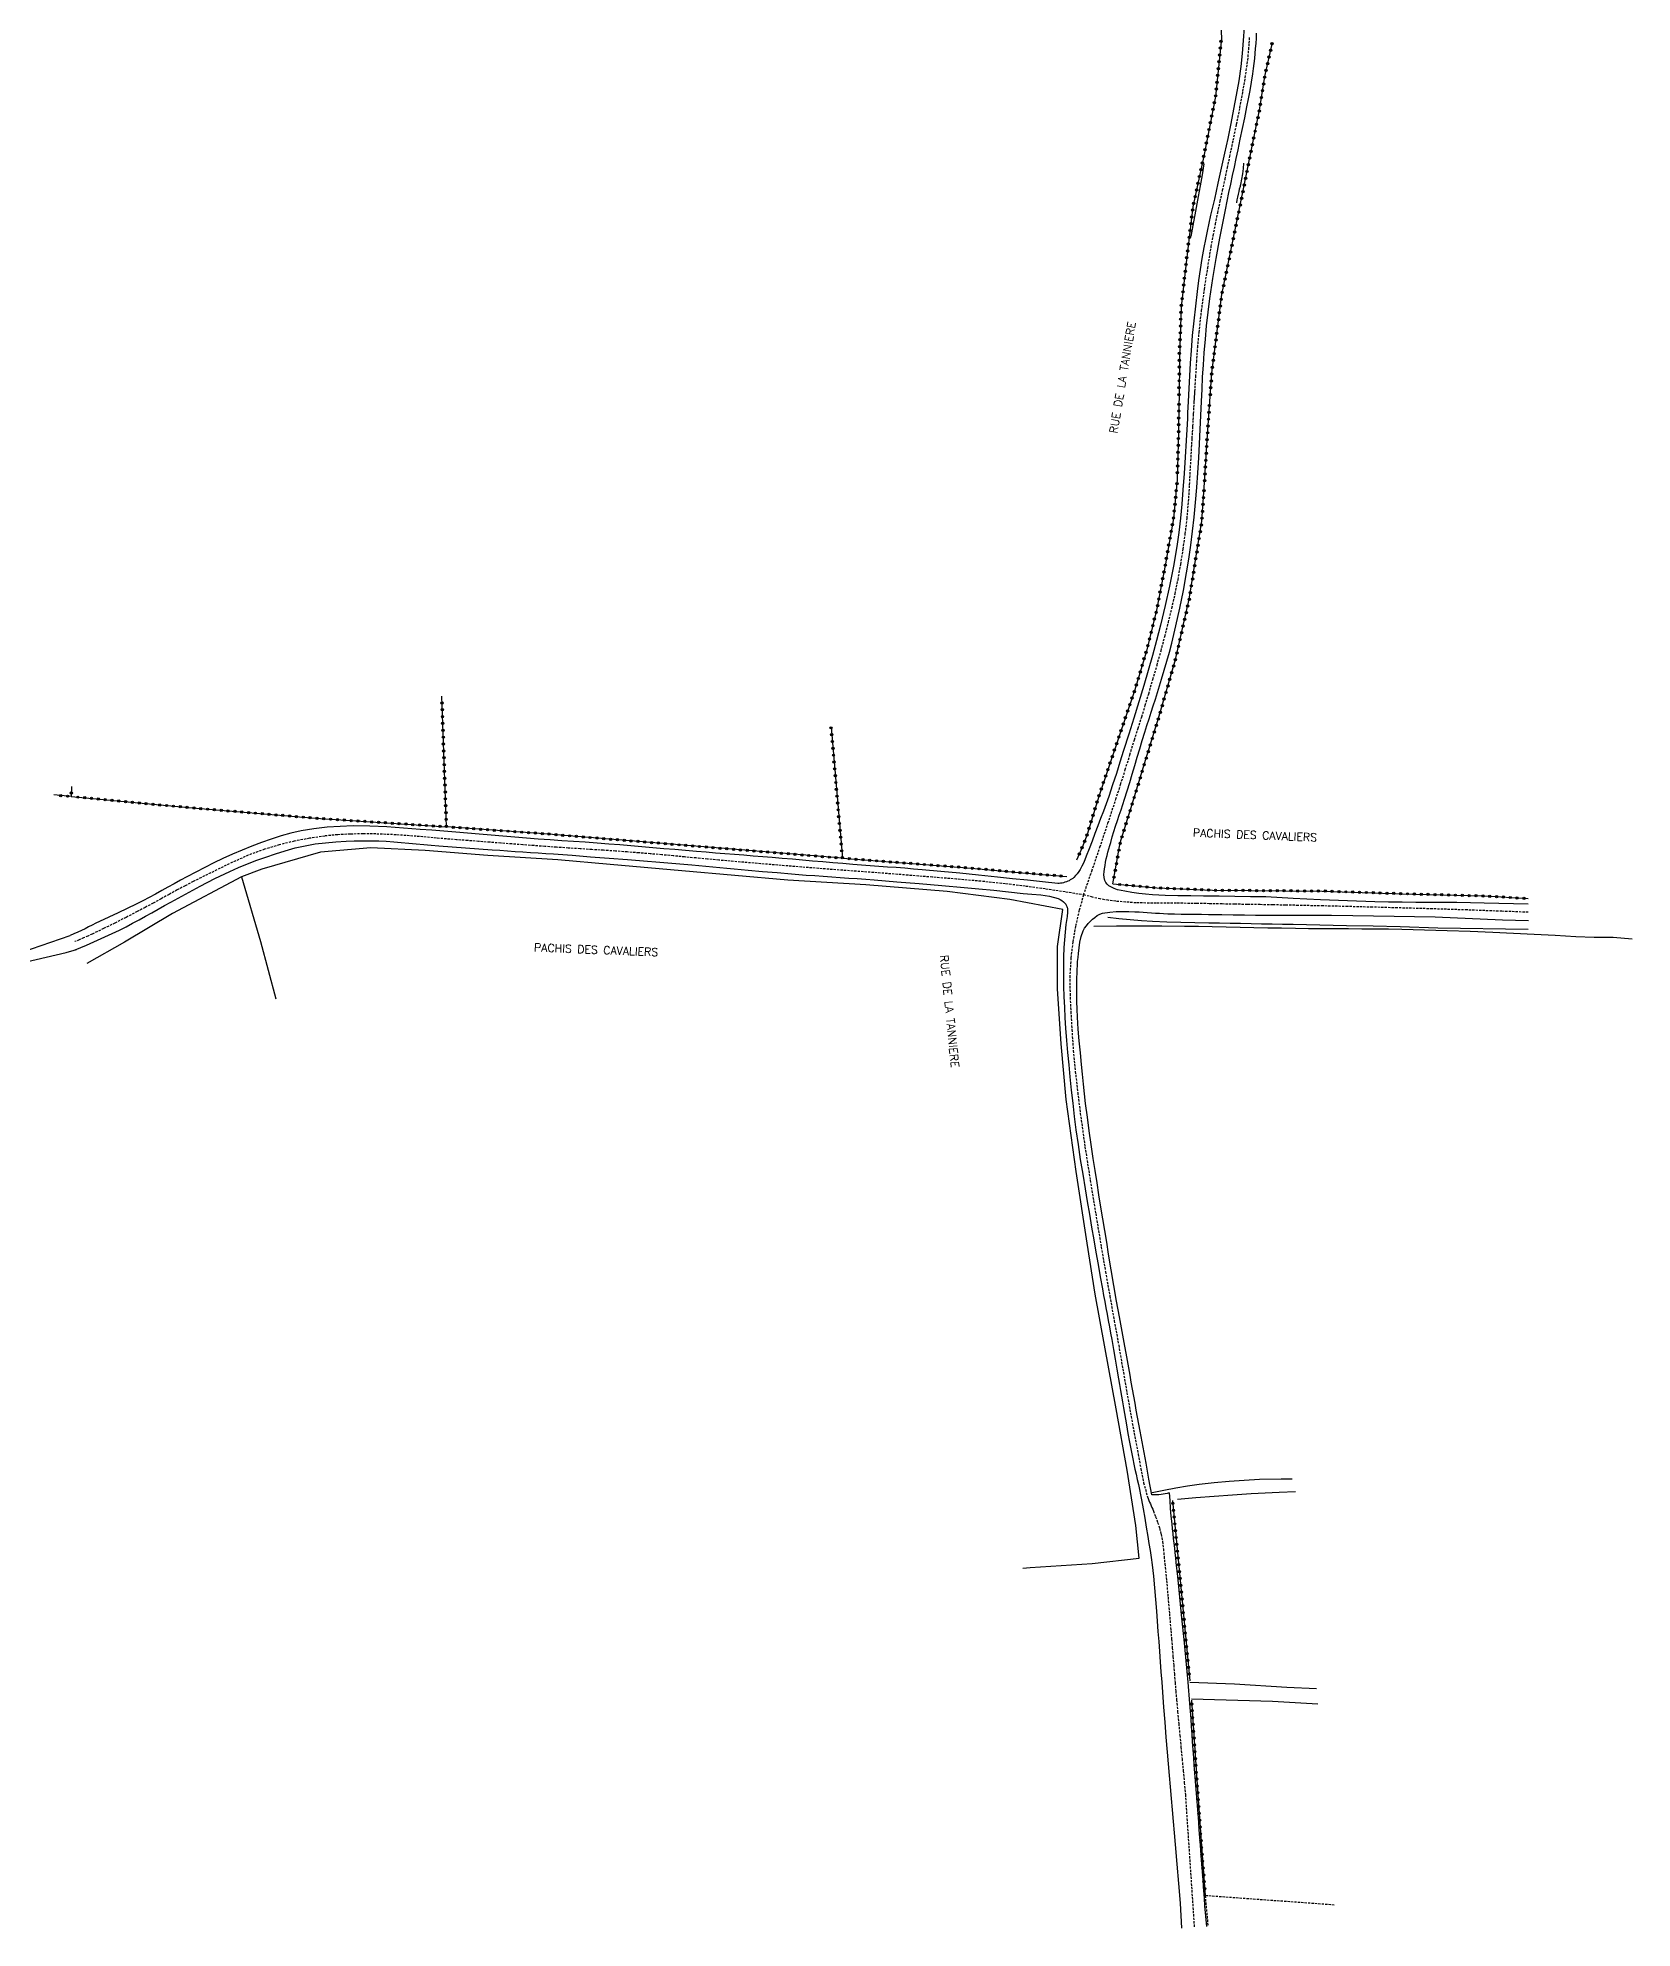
# Model space of a CAD drawing. Header units: millimetres. Extents: x 173000 to 174000, y 130000 to 131001.
# Drawn here: x 173215.3 to 173564, y 130337 to 130750.5 of the extents above; entities that cross this region are included whole.
import ezdxf

# ---------------------------------------------------------------- set-up
doc = ezdxf.new("R2010")
doc.units = ezdxf.units.MM
doc.linetypes.add('DASHED', pattern=[0.75, 0.5, -0.25])
doc.layers.get('0').update_dxf_attribs({"linetype": 'CONTINUOUS'})
for name, color, linetype in [('W0001', 6, 'DASHED'), ('W0008', 7, 'CONTINUOUS'), ('W0017', 7, 'CONTINUOUS'), ('W0071', 7, 'CONTINUOUS'), ('W0112', 1, 'DASHED'), ('W0211', 2, 'CONTINUOUS'), ('W0300', 7, 'CONTINUOUS'), ('W0322', 7, 'CONTINUOUS'), ('W0323', 7, 'CONTINUOUS'), ('W0330', 7, 'CONTINUOUS'), ('W0989', 7, 'CONTINUOUS')]:
    doc.layers.add(name, color=color, linetype=linetype)
doc.styles.get("Standard").update_dxf_attribs({"font": 'romans.shx', "width": 0.85})

# ---------------------------------------------------------------- blocks, each defined once
blk = doc.blocks.new('t323o')
at = {"color": 0, "linetype": 'Continuous'}
for radius in [0.25, 0.15]:
    blk.add_circle((0, 0), radius, dxfattribs=at)
blk = doc.blocks.new('t322o')
at = {"color": 0, "linetype": 'Continuous'}
for radius in [0.25, 0.15]:
    blk.add_circle((0, 0), radius, dxfattribs=at)

msp = doc.modelspace()

# ---------------------------------------------------------------- linework, layer by layer
at = {"layer": 'W0001'}
for points in [[(173468.23, 130671), (173468.26, 130671.54), (173468.3, 130672.08), (173468.33, 130672.62), (173468.36, 130673.16), (173468.56, 130676.39), (173468.75, 130679.63), (173468.98, 130682.86), (173469.28, 130686.08), (173469.82, 130690.79), (173470.45, 130695.49), (173471.16, 130700.17), (173471.93, 130704.85), (173472.38, 130707.32), (173472.86, 130709.79), (173473.37, 130712.26), (173473.89, 130714.72), (173474.43, 130717.17), (173474.96, 130719.63), (173475.49, 130722.09), (173476, 130724.55), (173476.74, 130728.11), (173477.49, 130731.66), (173478.21, 130735.21), (173478.86, 130738.79), (173479.25, 130741.07), (173479.61, 130743.36), (173479.93, 130745.66), (173480.15, 130747.97), (173480.25, 130749.35), (173480.33, 130750.72)], [(173444.01, 130563.06), (173445.82, 130568.27), (173447.6, 130573.5), (173449.35, 130578.74), (173451.08, 130583.98), (173452.12, 130587.22), (173453.14, 130590.47), (173454.15, 130593.72), (173455.16, 130596.97), (173455.95, 130599.49), (173456.73, 130602), (173457.51, 130604.52), (173458.26, 130607.05), (173459.18, 130610.17), (173460.08, 130613.3), (173460.95, 130616.44), (173461.79, 130619.59), (173462.57, 130622.68), (173463.33, 130625.78), (173464.04, 130628.89), (173464.68, 130632.01), (173465.27, 130635.34), (173465.8, 130638.68), (173466.26, 130642.02), (173466.65, 130645.38), (173466.98, 130649.08), (173467.21, 130652.78), (173467.4, 130656.49), (173467.61, 130660.2), (173467.69, 130661.55), (173467.77, 130662.9), (173467.85, 130664.25), (173467.92, 130665.6), (173468, 130666.95), (173468.07, 130668.3), (173468.15, 130669.65), (173468.23, 130671)], [(173444.31, 130562.99), (173439.96, 130563.7), (173435.6, 130564.35), (173431.24, 130564.94), (173426.86, 130565.48), (173421.56, 130566.03), (173416.25, 130566.5), (173410.94, 130566.93), (173405.63, 130567.35), (173403.37, 130567.54), (173401.11, 130567.71), (173398.86, 130567.88), (173396.6, 130568.04), (173394.34, 130568.21), (173392.08, 130568.37), (173389.83, 130568.54), (173387.57, 130568.72), (173382.36, 130569.13), (173377.15, 130569.55), (173371.94, 130569.99), (173366.73, 130570.43), (173364.24, 130570.65), (173361.74, 130570.88), (173359.24, 130571.12), (173356.74, 130571.35), (173354.25, 130571.59), (173351.75, 130571.82), (173349.25, 130572.03), (173346.75, 130572.24), (173344.18, 130572.44), (173341.61, 130572.62), (173339.03, 130572.8), (173336.46, 130572.96), (173333.89, 130573.13), (173331.32, 130573.3), (173328.74, 130573.47), (173326.17, 130573.65), (173323.76, 130573.83), (173321.35, 130574.01), (173318.94, 130574.19), (173316.53, 130574.37), (173314.12, 130574.56), (173311.71, 130574.74), (173309.3, 130574.93), (173306.89, 130575.11), (173302.48, 130575.47), (173298.07, 130575.87), (173293.65, 130576.2), (173289.23, 130576.37), (173286.43, 130576.4), (173283.63, 130576.35), (173280.84, 130576.21), (173278.05, 130575.93), (173274.71, 130575.43), (173271.39, 130574.8), (173268.11, 130574.01), (173264.87, 130573.04), (173261.32, 130571.72), (173257.85, 130570.18), (173254.45, 130568.53), (173251.06, 130566.86), (173249.28, 130565.97), (173247.52, 130565.06), (173245.76, 130564.12), (173244.02, 130563.17), (173242.27, 130562.21), (173240.53, 130561.26), (173238.78, 130560.32), (173237.02, 130559.39), (173234.58, 130558.14), (173232.13, 130556.89), (173229.67, 130555.67), (173227.2, 130554.49), (173226.25, 130554.05), (173225.3, 130553.63), (173224.34, 130553.22), (173223.37, 130552.82)], [(173444.01, 130563.06), (173443.04, 130559.66), (173442.26, 130556.22), (173441.65, 130552.75), (173441.24, 130549.25), (173441.02, 130545.33), (173441.05, 130541.4), (173441.22, 130537.49), (173441.45, 130533.58), (173441.77, 130528.99), (173442.21, 130524.4), (173442.73, 130519.83), (173443.3, 130515.26), (173444.32, 130507.93), (173445.46, 130500.62), (173446.66, 130493.32), (173447.88, 130486.02), (173448.8, 130480.64), (173449.76, 130475.27), (173450.72, 130469.9), (173451.69, 130464.53), (173452.59, 130459.35), (173453.49, 130454.16), (173454.4, 130448.98), (173455.37, 130443.81), (173455.95, 130440.7), (173456.51, 130437.58), (173457.15, 130434.47), (173457.98, 130431.41), (173458.12, 130431.01), (173458.27, 130430.61), (173458.44, 130430.22), (173458.62, 130429.83), (173458.8, 130429.44), (173458.97, 130429.05), (173459.14, 130428.66), (173459.3, 130428.26), (173459.76, 130427.02), (173460.21, 130425.77), (173460.63, 130424.5), (173460.96, 130423.21), (173461.27, 130421.6), (173461.47, 130419.97), (173461.62, 130418.34), (173461.79, 130416.71), (173462.15, 130413.07), (173462.48, 130409.43), (173462.79, 130405.79), (173463.1, 130402.15), (173463.26, 130400.25), (173463.42, 130398.35), (173463.57, 130396.46), (173463.72, 130394.56), (173463.87, 130392.66), (173464.03, 130390.77), (173464.18, 130388.87), (173464.35, 130386.97), (173464.58, 130384.38), (173464.82, 130381.79), (173465.06, 130379.21), (173465.31, 130376.62), (173465.56, 130374.03), (173465.8, 130371.44), (173466.04, 130368.85), (173466.27, 130366.26), (173468.22, 130337.23)], [(173541.25, 130559.24), (173535.52, 130559.47), (173527.89, 130559.75), (173520.25, 130560), (173512.61, 130560.21), (173507.2, 130560.36), (173501.79, 130560.5), (173496.37, 130560.63), (173490.96, 130560.75), (173488.18, 130560.81), (173485.4, 130560.87), (173482.62, 130560.92), (173479.84, 130560.96), (173477.06, 130561.01), (173474.28, 130561.06), (173471.5, 130561.12), (173468.72, 130561.18), (173464.31, 130561.22), (173459.9, 130561.22), (173455.48, 130561.31), (173451.08, 130561.65), (173449.37, 130561.87), (173447.67, 130562.17), (173445.98, 130562.54), (173444.31, 130562.99)]]:
    msp.add_lwpolyline(points, dxfattribs=at)
at = {"layer": 'W0008'}
for points in [[(173479.11, 130752.86), (173478.95, 130749.98), (173478.71, 130747.1), (173478.39, 130744.23), (173477.95, 130741.11), (173477.4, 130738), (173476.8, 130734.9), (173476.19, 130731.81), (173475.53, 130728.54), (173474.83, 130725.27), (173474.12, 130722.01), (173473.41, 130718.75), (173473.03, 130716.99), (173472.63, 130715.23), (173472.22, 130713.47), (173471.81, 130711.72), (173471.41, 130709.96), (173471.02, 130708.2), (173470.66, 130706.43), (173470.31, 130704.66), (173469.89, 130702.27), (173469.52, 130699.87), (173469.17, 130697.46), (173468.86, 130695.05), (173468.46, 130691.84), (173468.11, 130688.61), (173467.79, 130685.39), (173467.52, 130682.16), (173467.32, 130679.37), (173467.16, 130676.58), (173467.03, 130673.79), (173466.9, 130671)], [(173469.81, 130671), (173469.93, 130673.66), (173470.06, 130676.31), (173470.22, 130678.97), (173470.41, 130681.62), (173470.65, 130684.59), (173470.93, 130687.56), (173471.25, 130690.52), (173471.63, 130693.48), (173472.29, 130697.89), (173473.04, 130702.28), (173473.85, 130706.67), (173474.68, 130711.05), (173475.05, 130712.92), (173475.43, 130714.79), (173475.82, 130716.66), (173476.22, 130718.53), (173476.62, 130720.4), (173477.02, 130722.27), (173477.42, 130724.14), (173477.81, 130726.01), (173478.29, 130728.36), (173478.77, 130730.7), (173479.25, 130733.05), (173479.71, 130735.4), (173480.07, 130737.22), (173480.43, 130739.03), (173480.76, 130740.85), (173481.05, 130742.68), (173481.19, 130743.79), (173481.33, 130744.89), (173481.45, 130745.99), (173481.56, 130747.1), (173481.65, 130748.21), (173481.73, 130749.32), (173481.8, 130750.43), (173481.85, 130751.54)], [(173466.9, 130671), (173466.85, 130669.76), (173466.78, 130668.52), (173466.72, 130667.28), (173466.65, 130666.05), (173466.44, 130662.44), (173466.24, 130658.83), (173466.01, 130655.23), (173465.73, 130651.63), (173465.47, 130648.53), (173465.2, 130645.44), (173464.87, 130642.35), (173464.44, 130639.27), (173463.69, 130634.93), (173462.81, 130630.61), (173461.84, 130626.32), (173460.82, 130622.03), (173459.99, 130618.72), (173459.09, 130615.43), (173458.16, 130612.15), (173457.21, 130608.88), (173456.13, 130605.3), (173455.03, 130601.74), (173453.9, 130598.18), (173452.77, 130594.62), (173451.97, 130592.11), (173451.18, 130589.6), (173450.37, 130587.09), (173449.53, 130584.59), (173448.95, 130582.98), (173448.35, 130581.38), (173447.74, 130579.78), (173447.13, 130578.18), (173446.51, 130576.5), (173445.89, 130574.82), (173445.26, 130573.15), (173444.59, 130571.49), (173444.29, 130570.75), (173443.98, 130570.02), (173443.64, 130569.3), (173443.26, 130568.6), (173442.95, 130568.13), (173442.62, 130567.68), (173442.26, 130567.26), (173441.87, 130566.86), (173441.63, 130566.66), (173441.38, 130566.47), (173441.11, 130566.31), (173440.84, 130566.16), (173440.55, 130566.02), (173440.25, 130565.9), (173439.95, 130565.8), (173439.64, 130565.71), (173439.32, 130565.64), (173439, 130565.58), (173438.67, 130565.54), (173438.35, 130565.52)], [(173483.91, 130562.63), (173480.49, 130562.66), (173477.06, 130562.7), (173473.64, 130562.74), (173470.22, 130562.8), (173467.44, 130562.83), (173464.66, 130562.84), (173461.88, 130562.9), (173459.11, 130563.06), (173457.59, 130563.19), (173456.07, 130563.35), (173454.55, 130563.57), (173453.05, 130563.85), (173452.26, 130564.01), (173451.47, 130564.19), (173450.69, 130564.43), (173449.95, 130564.79), (173449.56, 130565.06), (173449.2, 130565.38), (173448.89, 130565.75), (173448.66, 130566.18), (173448.49, 130566.82), (173448.47, 130567.48), (173448.54, 130568.12), (173448.61, 130568.74), (173448.71, 130569.48), (173448.83, 130570.22), (173448.99, 130570.95), (173449.16, 130571.67), (173449.35, 130572.39), (173449.55, 130573.11), (173449.75, 130573.82), (173449.95, 130574.54), (173450.29, 130575.74), (173450.65, 130576.92), (173451.03, 130578.11), (173451.42, 130579.29), (173451.82, 130580.47), (173452.21, 130581.64), (173452.6, 130582.82), (173452.98, 130584.01), (173453.54, 130585.83), (173454.1, 130587.66), (173454.65, 130589.49), (173455.2, 130591.32), (173455.75, 130593.15), (173456.3, 130594.98), (173456.86, 130596.81), (173457.42, 130598.64), (173457.87, 130600.09), (173458.33, 130601.54), (173458.79, 130602.99), (173459.25, 130604.44), (173459.71, 130605.88), (173460.17, 130607.33), (173460.62, 130608.79), (173461.06, 130610.24), (173461.64, 130612.2), (173462.22, 130614.16), (173462.78, 130616.13), (173463.29, 130618.11), (173464.2, 130621.93), (173465.06, 130625.76), (173465.84, 130629.61), (173466.55, 130633.47), (173467.05, 130636.5), (173467.48, 130639.54), (173467.86, 130642.59), (173468.2, 130645.64), (173468.51, 130648.88), (173468.77, 130652.14), (173469, 130655.39), (173469.21, 130658.65), (173469.39, 130661.73), (173469.54, 130664.82), (173469.68, 130667.91), (173469.81, 130671)], [(173438.35, 130565.52), (173435.05, 130565.89), (173431.76, 130566.24), (173428.47, 130566.59), (173425.17, 130566.93), (173421.06, 130567.35), (173416.94, 130567.77), (173412.82, 130568.17), (173408.71, 130568.55), (173406.82, 130568.71), (173404.93, 130568.87), (173403.04, 130569.01), (173401.14, 130569.15), (173399.25, 130569.29), (173397.36, 130569.43), (173395.47, 130569.58), (173393.58, 130569.73), (173391.37, 130569.91), (173389.16, 130570.09), (173386.95, 130570.28), (173384.74, 130570.46), (173382.53, 130570.65), (173380.32, 130570.84), (173378.11, 130571.02), (173375.89, 130571.21), (173373.83, 130571.38), (173371.77, 130571.54), (173369.7, 130571.71), (173367.64, 130571.88), (173365.57, 130572.04), (173363.51, 130572.21), (173361.45, 130572.38), (173359.38, 130572.55), (173356.98, 130572.75), (173354.58, 130572.95), (173352.18, 130573.16), (173349.78, 130573.37), (173347.38, 130573.57), (173344.98, 130573.78), (173342.57, 130573.97), (173340.17, 130574.17), (173337.6, 130574.36), (173335.03, 130574.55), (173332.46, 130574.73), (173329.9, 130574.91), (173327.33, 130575.08), (173324.76, 130575.26), (173322.19, 130575.45), (173319.62, 130575.65), (173317.03, 130575.86), (173314.44, 130576.08), (173311.85, 130576.31), (173309.26, 130576.54), (173306.68, 130576.77), (173304.09, 130576.99), (173301.5, 130577.2), (173298.9, 130577.38), (173295.26, 130577.65), (173291.6, 130577.92), (173287.94, 130578.11), (173284.27, 130578.14), (173281.41, 130578.03), (173278.54, 130577.84), (173275.69, 130577.52), (173272.86, 130577.06), (173270.66, 130576.56), (173268.5, 130575.94), (173266.36, 130575.23), (173264.24, 130574.5), (173262.09, 130573.7), (173259.97, 130572.84), (173257.87, 130571.94), (173255.78, 130571), (173253.79, 130570.04), (173251.82, 130569.04), (173249.87, 130568.01), (173247.91, 130566.98), (173246.52, 130566.24), (173245.14, 130565.5), (173243.76, 130564.74), (173242.38, 130563.99), (173241, 130563.24), (173239.62, 130562.49), (173238.23, 130561.76), (173236.83, 130561.04), (173234.83, 130560.06), (173232.83, 130559.11), (173230.81, 130558.17), (173228.8, 130557.23), (173227.99, 130556.85), (173227.2, 130556.45), (173226.41, 130556.05), (173225.61, 130555.64), (173224.82, 130555.25), (173224.01, 130554.86), (173223.2, 130554.5), (173222.38, 130554.16)], [(173223.49, 130551.06), (173225.94, 130552.06), (173228.37, 130553.11), (173230.78, 130554.21), (173233.16, 130555.35), (173234.59, 130556.08), (173236.01, 130556.83), (173237.42, 130557.59), (173238.82, 130558.37), (173240.21, 130559.16), (173241.61, 130559.95), (173243.01, 130560.72), (173244.41, 130561.48), (173247.6, 130563.21), (173250.78, 130564.94), (173254, 130566.63), (173257.26, 130568.2), (173259.21, 130569.06), (173261.18, 130569.86), (173263.17, 130570.62), (173265.18, 130571.32), (173267.29, 130572.04), (173269.42, 130572.71), (173271.57, 130573.32), (173273.75, 130573.81), (173275.97, 130574.19), (173278.21, 130574.46), (173280.45, 130574.65), (173282.7, 130574.8), (173284.48, 130574.88), (173286.27, 130574.91), (173288.05, 130574.9), (173289.84, 130574.85), (173291.48, 130574.77), (173293.13, 130574.67), (173294.77, 130574.54), (173296.41, 130574.4), (173298.05, 130574.25), (173299.69, 130574.1), (173301.33, 130573.95), (173302.97, 130573.81), (173305.9, 130573.59), (173308.83, 130573.36), (173311.76, 130573.14), (173314.69, 130572.92), (173316.36, 130572.8), (173318.03, 130572.69), (173319.71, 130572.57), (173321.38, 130572.46), (173323.06, 130572.35), (173324.73, 130572.24), (173326.4, 130572.12), (173328.08, 130572.01), (173332.13, 130571.71), (173336.18, 130571.41), (173340.23, 130571.1), (173344.28, 130570.78), (173347.79, 130570.5), (173351.31, 130570.21), (173354.82, 130569.91), (173358.33, 130569.61), (173359.87, 130569.47), (173361.4, 130569.33), (173362.94, 130569.19), (173364.48, 130569.05), (173366.02, 130568.9), (173367.56, 130568.76), (173369.09, 130568.62), (173370.63, 130568.48), (173373.81, 130568.2), (173376.99, 130567.93), (173380.16, 130567.66), (173383.34, 130567.4), (173385.2, 130567.26), (173387.06, 130567.12), (173388.92, 130566.99), (173390.79, 130566.86), (173392.65, 130566.73), (173394.51, 130566.6), (173396.37, 130566.46), (173398.23, 130566.32), (173403.15, 130565.93), (173408.06, 130565.52), (173412.98, 130565.09), (173417.89, 130564.65), (173421.12, 130564.36), (173424.35, 130564.07), (173427.58, 130563.75), (173430.81, 130563.39), (173432.7, 130563.21), (173434.64, 130563.07), (173436.57, 130562.8), (173438.44, 130562.26), (173438.86, 130562.07), (173439.25, 130561.83), (173439.62, 130561.55), (173439.94, 130561.22), (173440.11, 130561.01), (173440.24, 130560.77), (173440.35, 130560.52), (173440.44, 130560.26), (173440.47, 130560.12), (173440.49, 130559.98), (173440.5, 130559.84), (173440.51, 130559.7), (173440.51, 130559.34), (173440.49, 130558.99), (173440.45, 130558.64), (173440.39, 130558.29)], [(173458.97, 130431.79), (173458.31, 130435.27), (173457.67, 130438.75), (173457.02, 130442.23), (173456.38, 130445.72), (173456.1, 130447.25), (173455.83, 130448.78), (173455.55, 130450.31), (173455.28, 130451.84), (173455, 130453.38), (173454.73, 130454.91), (173454.45, 130456.44), (173454.18, 130457.98), (173453.89, 130459.58), (173453.59, 130461.18), (173453.3, 130462.77), (173453.01, 130464.37), (173452.71, 130465.97), (173452.42, 130467.57), (173452.14, 130469.17), (173451.85, 130470.78), (173451.25, 130474.2), (173450.66, 130477.63), (173450.08, 130481.06), (173449.5, 130484.49), (173449.07, 130487.06), (173448.65, 130489.62), (173448.23, 130492.19), (173447.81, 130494.76), (173447.38, 130497.42), (173446.96, 130500.09), (173446.55, 130502.75), (173446.14, 130505.42), (173445.7, 130508.42), (173445.26, 130511.41), (173444.84, 130514.42), (173444.45, 130517.42), (173444.2, 130519.55), (173443.98, 130521.68), (173443.77, 130523.81), (173443.56, 130525.95), (173443.31, 130528.53), (173443.06, 130531.12), (173442.84, 130533.71), (173442.67, 130536.3), (173442.59, 130538.03), (173442.54, 130539.76), (173442.52, 130541.48), (173442.53, 130543.21), (173442.54, 130544.09), (173442.56, 130544.96), (173442.58, 130545.84), (173442.62, 130546.71), (173442.66, 130547.59), (173442.72, 130548.46), (173442.8, 130549.34), (173442.9, 130550.21), (173443.06, 130551.46), (173443.23, 130552.71), (173443.5, 130553.96), (173443.94, 130555.16), (173444.24, 130555.75), (173444.62, 130556.28), (173445.04, 130556.78), (173445.49, 130557.25), (173445.96, 130557.71), (173446.47, 130558.14), (173447.01, 130558.52), (173447.6, 130558.83), (173448.12, 130559.02), (173448.67, 130559.14), (173449.22, 130559.21), (173449.76, 130559.27), (173451.13, 130559.38), (173452.51, 130559.4), (173453.89, 130559.38), (173455.26, 130559.35), (173456.15, 130559.32), (173457.05, 130559.27), (173457.95, 130559.21), (173458.84, 130559.15), (173459.73, 130559.08), (173460.63, 130559.02), (173461.52, 130558.96), (173462.42, 130558.92), (173463.9, 130558.88), (173465.39, 130558.84), (173466.87, 130558.82), (173468.35, 130558.81), (173469.83, 130558.8), (173471.32, 130558.79), (173472.8, 130558.78), (173474.28, 130558.76), (173476.74, 130558.72), (173479.19, 130558.68), (173481.64, 130558.64), (173484.1, 130558.59)], [(173541.24, 130561), (173531.6, 130561.23), (173531.6, 130561.23), (173528.62, 130561.3), (173525.63, 130561.35), (173522.65, 130561.38), (173519.66, 130561.39), (173516.68, 130561.41), (173513.69, 130561.44), (173510.71, 130561.49), (173507.72, 130561.56), (173501.77, 130561.76), (173495.81, 130562), (173489.86, 130562.29), (173483.91, 130562.63)], [(173440.39, 130558.29), (173440.16, 130556.6), (173439.97, 130554.91), (173439.82, 130553.22), (173439.71, 130551.52), (173439.62, 130549.42), (173439.59, 130547.31), (173439.6, 130545.2), (173439.64, 130543.09), (173439.7, 130540.78), (173439.81, 130538.47), (173439.93, 130536.17), (173440.08, 130533.86), (173440.28, 130531.21), (173440.51, 130528.56), (173440.76, 130525.91), (173441.02, 130523.27), (173441.32, 130520.37), (173441.63, 130517.46), (173441.97, 130514.56), (173442.34, 130511.67), (173442.8, 130508.43), (173443.3, 130505.2), (173443.83, 130501.97), (173444.36, 130498.75), (173444.82, 130495.96), (173445.28, 130493.18), (173445.76, 130490.4), (173446.24, 130487.62), (173446.71, 130484.92), (173447.18, 130482.22), (173447.66, 130479.53), (173448.14, 130476.84), (173448.39, 130475.45), (173448.64, 130474.07), (173448.9, 130472.69), (173449.15, 130471.3), (173449.41, 130469.92), (173449.66, 130468.54), (173449.91, 130467.16), (173450.16, 130465.77), (173450.54, 130463.63), (173450.92, 130461.48), (173451.29, 130459.33), (173451.66, 130457.18), (173451.88, 130455.92), (173452.09, 130454.66), (173452.3, 130453.4), (173452.51, 130452.14), (173452.72, 130450.88), (173452.94, 130449.62), (173453.15, 130448.36), (173453.38, 130447.1), (173453.72, 130445.24), (173454.06, 130443.37), (173454.42, 130441.51), (173454.79, 130439.66), (173455.02, 130438.54), (173455.26, 130437.42), (173455.51, 130436.3), (173455.76, 130435.18), (173456.01, 130434.07), (173456.26, 130432.95), (173456.49, 130431.83), (173456.71, 130430.71), (173457.08, 130428.72), (173457.41, 130426.72), (173457.73, 130424.72), (173458.05, 130422.72), (173458.31, 130421.17), (173458.56, 130419.63), (173458.8, 130418.08), (173459.01, 130416.52), (173459.29, 130413.99), (173459.52, 130411.45), (173459.73, 130408.91), (173459.93, 130406.37), (173460.11, 130404.16), (173460.28, 130401.94), (173460.45, 130399.73), (173460.61, 130397.51), (173460.77, 130395.29), (173460.94, 130393.08), (173461.1, 130390.86), (173461.27, 130388.64), (173461.52, 130385.35), (173461.78, 130382.06), (173462.03, 130378.78), (173462.3, 130375.49), (173462.51, 130372.97), (173462.73, 130370.45), (173462.95, 130367.93), (173463.17, 130365.41), (173463.4, 130362.89), (173463.62, 130360.38), (173463.84, 130357.86), (173464.06, 130355.34), (173464.43, 130351.06), (173464.8, 130346.79), (173465.17, 130342.51), (173465.46, 130337.02), (173465.46, 130337.02)], [(173484.1, 130558.59), (173488.81, 130558.61), (173493.52, 130558.61), (173498.23, 130558.59), (173502.94, 130558.55), (173507.43, 130558.5), (173511.92, 130558.43), (173516.42, 130558.34), (173520.91, 130558.22), (173525.83, 130558.04), (173530.75, 130557.81), (173535.67, 130557.56), (173541.3, 130557.48), (173541.3, 130557.48)], [(173462.75, 130432.23), (173462.31, 130432.13), (173461.87, 130432.04), (173461.43, 130431.97), (173460.99, 130431.9), (173460.48, 130431.85), (173459.98, 130431.81), (173459.47, 130431.79), (173458.97, 130431.79)], [(173470.97, 130337.41), (173470.54, 130341.94), (173470.54, 130341.94), (173470.54, 130341.94), (173470.43, 130343.59), (173470.31, 130345.24), (173470.07, 130348.56), (173469.83, 130351.89), (173469.58, 130355.21), (173469.32, 130358.53), (173469.19, 130360.3), (173469.05, 130362.07), (173468.91, 130363.84), (173468.77, 130365.61), (173468.63, 130367.38), (173468.49, 130369.15), (173468.35, 130370.92), (173468.22, 130372.69), (173468.1, 130374.38), (173467.98, 130376.06), (173467.87, 130377.75), (173467.76, 130379.44), (173467.65, 130381.12), (173467.54, 130382.81), (173467.41, 130384.49), (173467.28, 130386.18), (173466.88, 130390.85), (173466.45, 130395.53), (173466, 130400.2), (173465.54, 130404.87), (173465.24, 130407.9), (173464.93, 130410.93), (173464.62, 130413.96), (173464.3, 130416.99), (173464.18, 130418.05), (173464.06, 130419.11), (173463.94, 130420.17), (173463.82, 130421.23), (173463.7, 130422.29), (173463.58, 130423.35), (173463.47, 130424.41), (173463.36, 130425.47), (173463.2, 130427.16), (173463.05, 130428.85), (173462.92, 130430.54), (173462.8, 130432.23)]]:
    msp.add_lwpolyline(points, dxfattribs=at)
at = {"layer": 'W0017'}
for points in [[(173494.96, 130389.36), (173488.44, 130389.67), (173477.05, 130390.37), (173467.26, 130390.77)], [(173467.59, 130387.17), (173485.31, 130386.71), (173495.23, 130386.11)]]:
    msp.add_lwpolyline(points, dxfattribs=at)
at = {"layer": 'W0071'}
for points in [[(173211.77, 130550.49), (173222.38, 130554.16)], [(173212.76, 130548.4), (173217.12, 130549.4), (173221.47, 130550.47)], [(173221.47, 130550.47), (173223.77, 130551.13)]]:
    msp.add_lwpolyline(points, dxfattribs=at)
at = {"layer": 'W0112'}
msp.add_lwpolyline([(173498.84, 130342.08), (173470.6, 130344.13), (173471.22, 130337.43)], dxfattribs=at)
at = {"layer": 'W0211'}
msp.add_lwpolyline([(173449.31, 130558.2), (173451.76, 130557.92), (173454.21, 130557.68), (173456.66, 130557.47), (173459.12, 130557.31), (173462.2, 130557.16), (173465.28, 130557.08), (173468.36, 130557.02), (173471.44, 130556.96), (173473.74, 130556.91), (173476.04, 130556.87), (173478.34, 130556.83), (173480.64, 130556.79), (173482.94, 130556.75), (173485.24, 130556.72), (173487.54, 130556.68), (173489.84, 130556.63), (173495.69, 130556.51), (173501.54, 130556.39), (173507.38, 130556.26), (173513.23, 130556.1), (173521.51, 130555.84), (173521.51, 130555.84), (173541.25, 130555.57), (173541.25, 130555.57)], dxfattribs=at)
at = {"layer": 'W0300'}
for points in [[(173467.52, 130707.09), (173467.83, 130708.67), (173468.13, 130710.25), (173468.42, 130711.83), (173468.71, 130713.42), (173469.15, 130715.79), (173469.58, 130718.18), (173470, 130720.56), (173470.42, 130722.94)], [(173477.54, 130714.47), (173477.64, 130715.09), (173477.75, 130715.71), (173477.87, 130716.32), (173478.01, 130716.94), (173478.05, 130717.13), (173478.1, 130717.31), (173478.15, 130717.5), (173478.21, 130717.69), (173478.26, 130717.87), (173478.31, 130718.06), (173478.36, 130718.25), (173478.4, 130718.43), (173478.63, 130719.59), (173478.82, 130720.76), (173478.98, 130721.93), (173479.1, 130723.1)], [(173490.34, 130432.49), (173486.82, 130432.34), (173480.64, 130432.02), (173476.62, 130431.77), (173472.59, 130431.48), (173468.57, 130431.14), (173464.56, 130430.76)]]:
    msp.add_lwpolyline(points, dxfattribs=at)
at = {"layer": 'W0322'}
for points in [[(173438.44, 130898.36), (173441.47, 130886.57), (173445.3, 130870.92), (173448.78, 130856.62), (173452.79, 130843.49), (173456.6, 130830.41), (173460.26, 130818.97), (173462.66, 130811.45), (173463.69, 130802.98), (173467.8, 130787.52), (173471.18, 130775.05), (173472.94, 130766.64), (173473.91, 130756.52), (173474.17, 130750.41), (173472.9, 130737.73), (173470.38, 130725), (173467.94, 130713.56), (173466.44, 130701.28), (173465.38, 130691.65), (173464.96, 130680.84), (173464.89, 130671.33), (173464.88, 130671)], [(173471.61, 130671), (173472.05, 130677.27), (173474.24, 130694.37), (173476.75, 130706.4), (173479.85, 130721.78), (173482.48, 130734.72), (173483.65, 130742.1), (173485.3, 130749.52)], [(173464.88, 130671), (173464.79, 130664.4), (173464.51, 130653.88)], [(173470.38, 130652.14), (173471.09, 130663.58), (173471.61, 130671)]]:
    msp.add_lwpolyline(points, dxfattribs=at)
at = {"layer": 'W0323'}
for points in [[(173464.51, 130653.86), (173463.67, 130645.38), (173461.93, 130635.49), (173460, 130625.32), (173457.77, 130616.39), (173455.16, 130607.7), (173451.57, 130597.11), (173447.32, 130584.57), (173444.83, 130576.28), (173443.68, 130573.39), (173442.46, 130570.64)], [(173450.42, 130565.45), (173452.04, 130574.42), (173454.62, 130582.86), (173457.65, 130592.77), (173460.42, 130601.69), (173464.11, 130614.54), (173467.14, 130627.74), (173469.89, 130644.81), (173470.38, 130652.14)], [(173222.55, 130584.57), (173248.24, 130582.15), (173276, 130579.83), (173304.66, 130577.95), (173303.64, 130606.5)], [(173388.79, 130599.74), (173391.26, 130571.07), (173359.22, 130573.7), (173326.06, 130576.42), (173304.66, 130577.95)], [(173222.69, 130586.79), (173222.55, 130584.57), (173218.81, 130584.91)], [(173391.26, 130571.07), (173406.43, 130569.91), (173419.46, 130568.9), (173430.64, 130567.89), (173440.32, 130567.07)], [(173450.42, 130565.45), (173460.03, 130564.59), (173472.24, 130564.08), (173496.19, 130563.89), (173515.96, 130563.24), (173531.7, 130562.82), (173541.24, 130562.25), (173541.24, 130562.25)], [(173463.48, 130430.57), (173467.22, 130391.12)], [(173467.59, 130386.87), (173468.9, 130367.26), (173469.86, 130354), (173470.58, 130344.2)]]:
    msp.add_lwpolyline(points, dxfattribs=at)
at = {"layer": 'W0330'}
for points in [[(173439.5, 130559.86), (173427.92, 130562.05), (173414.15, 130563.81), (173396.38, 130565.26), (173379.35, 130566.3), (173356.12, 130568.32), (173340.45, 130569.7), (173329.01, 130570.74), (173313.72, 130571.65), (173300.03, 130572.78), (173288.12, 130573.37), (173277.13, 130572.38), (173264.31, 130568.65), (173259.82, 130567), (173244.72, 130558.95), (173234.27, 130552.68), (173225.98, 130548.03)], [(173259.82, 130567), (173264, 130552.86), (173267.35, 130540.28)], [(173456.17, 130417.93), (173455.42, 130425.07), (173453.57, 130437.21), (173451.15, 130450.65), (173448.61, 130464.53), (173446.54, 130475.73), (173444.8, 130486.89), (173442.36, 130502.53), (173440.18, 130518.31), (173439.1, 130530.48), (173438.3, 130542.53), (173438.28, 130551.78), (173439.5, 130559.86)], [(173446.26, 130556.24), (173451.22, 130556.26), (173456.19, 130556.27), (173461.16, 130556.25), (173466.12, 130556.21), (173469.15, 130556.18), (173472.17, 130556.13), (173475.2, 130556.07), (173478.23, 130556), (173481.25, 130555.94), (173484.28, 130555.87), (173487.3, 130555.82), (173490.33, 130555.77), (173493.24, 130555.73), (173496.15, 130555.71), (173499.07, 130555.69), (173501.98, 130555.67), (173504.89, 130555.65), (173507.8, 130555.63), (173510.72, 130555.59), (173513.63, 130555.54), (173518.6, 130555.42), (173523.57, 130555.27), (173528.55, 130555.1), (173533.52, 130554.9), (173538.06, 130554.71), (173542.6, 130554.49), (173547.14, 130554.24), (173551.68, 130553.92), (173555.7, 130553.78), (173559.83, 130553.77), (173564, 130553.41), (173564, 130553.41), (173564, 130553.41), (173564, 130553.41), (173564, 130553.41), (173564, 130553.41), (173564, 130553.41), (173564, 130553.41)], [(173489.66, 130435.26), (173487.2, 130435.27), (173482.46, 130435.15), (173479.17, 130434.98), (173475.88, 130434.74), (173472.6, 130434.44), (173469.32, 130434.05), (173466.74, 130433.68), (173464.16, 130433.26), (173461.6, 130432.77), (173459.05, 130432.23)], [(173430.73, 130415.74), (173432.31, 130415.89), (173445.86, 130416.83), (173456.2, 130417.93)]]:
    msp.add_lwpolyline(points, dxfattribs=at)

# ---------------------------------------------------------------- block references
at = {"layer": 'W0322'}
for p, rotation in [((173474.1, 130749.78), 264.2890016256592), ((173485.24, 130749.25), 77.5091880604438), ((173473.65, 130745.3), 264.2890016256592), ((173473.8, 130746.79), 264.2890016256592), ((173473.95, 130748.29), 264.2890016256592), ((173484.26, 130744.85), 77.5091880604438), ((173484.59, 130746.32), 77.5091880604438), ((173484.91, 130747.78), 77.5091880604438), ((173473.21, 130740.82), 264.2890016256592), ((173473.36, 130742.32), 264.2890016256592), ((173473.5, 130743.81), 264.2890016256592), ((173483.39, 130740.44), 80.95202019836246), ((173483.63, 130741.92), 80.95202019836246), ((173483.94, 130743.39), 77.5091880604438), ((173472.63, 130736.36), 258.8320355541494), ((173472.91, 130737.84), 264.2890016256592), ((173473.06, 130739.33), 264.2890016256592), ((173482.92, 130737.48), 80.95202019836246), ((173483.15, 130738.96), 80.95202019836246), ((173472.05, 130733.42), 258.8320355541494), ((173472.34, 130734.89), 258.8320355541494), ((173482.14, 130733.05), 78.50980066837542), ((173482.44, 130734.52), 78.50980066837542), ((173482.68, 130736), 80.95202019836246), ((173471.18, 130729.01), 258.8320355541494), ((173471.47, 130730.48), 258.8320355541494), ((173471.76, 130731.95), 258.8320355541494), ((173481.24, 130728.64), 78.50980066837542), ((173481.54, 130730.11), 78.50980066837542), ((173481.84, 130731.58), 78.50980066837542), ((173470.3, 130724.59), 257.9450152220759), ((173470.59, 130726.06), 258.8320355541494), ((173470.88, 130727.54), 258.8320355541494), ((173480.35, 130724.23), 78.50980066837542), ((173480.64, 130725.7), 78.50980066837542), ((173480.94, 130727.17), 78.50980066837542), ((173469.36, 130720.19), 257.9450152220759), ((173469.67, 130721.66), 257.9450152220759), ((173469.98, 130723.13), 257.9450152220759), ((173479.45, 130719.82), 78.60557389436264), ((173479.75, 130721.29), 78.60557389436264), ((173480.05, 130722.76), 78.50980066837542), ((173468.42, 130715.79), 257.9450152220759), ((173468.73, 130717.26), 257.9450152220759), ((173469.04, 130718.73), 257.9450152220759), ((173478.86, 130716.88), 78.60557389436264), ((173479.16, 130718.35), 78.60557389436264), ((173467.85, 130712.85), 263.0229412617214), ((173468.1, 130714.32), 257.9450152220759), ((173477.97, 130712.46), 78.60557389436264), ((173478.27, 130713.93), 78.60557389436264), ((173478.56, 130715.4), 78.60557389436264), ((173467.31, 130708.38), 263.0229412617214), ((173467.49, 130709.87), 263.0229412617214), ((173467.67, 130711.36), 263.0229412617214), ((173477.08, 130708.05), 78.60557389436264), ((173477.38, 130709.52), 78.60557389436264), ((173477.67, 130710.99), 78.60557389436264), ((173466.76, 130703.91), 263.0229412617214), ((173466.94, 130705.4), 263.0229412617214), ((173467.12, 130706.89), 263.0229412617214), ((173476.17, 130703.65), 78.19555919874051), ((173476.48, 130705.11), 78.19555919874051), ((173476.79, 130706.58), 78.60557389436264), ((173466.24, 130699.44), 263.7361032967641), ((173466.4, 130700.94), 263.7361032967641), ((173466.58, 130702.43), 263.0229412617214), ((173475.25, 130699.24), 78.19555919874051), ((173475.56, 130700.71), 78.19555919874051), ((173475.87, 130702.18), 78.19555919874051), ((173465.75, 130694.97), 263.7361032967641), ((173465.91, 130696.46), 263.7361032967641), ((173466.07, 130697.95), 263.7361032967641), ((173474.64, 130696.3), 78.19555919874051), ((173474.95, 130697.77), 78.19555919874051), ((173465.42, 130691.99), 263.7361032967641), ((173465.58, 130693.48), 263.7361032967641), ((173473.92, 130691.87), 82.7196472687493), ((173474.11, 130693.35), 82.7196472687493), ((173474.33, 130694.84), 78.19555919874051), ((173465.22, 130687.49), 267.7587266862811), ((173465.28, 130688.99), 267.7587266862811), ((173465.34, 130690.49), 267.7587266862811), ((173473.35, 130687.4), 82.7196472687493), ((173473.54, 130688.89), 82.7196472687493), ((173473.73, 130690.38), 82.7196472687493), ((173465.04, 130683), 267.7587266862811), ((173465.1, 130684.5), 267.7587266862811), ((173465.16, 130686), 267.7587266862811), ((173472.77, 130682.94), 82.7196472687493), ((173472.96, 130684.43), 82.7196472687493), ((173473.15, 130685.91), 82.7196472687493), ((173464.94, 130678.5), 269.5751900991806), ((173464.95, 130680), 269.5751900991806), ((173464.98, 130681.5), 267.7587266862811), ((173472.2, 130678.47), 82.7196472687493), ((173472.39, 130679.96), 82.7196472687493), ((173472.58, 130681.45), 82.7196472687493), ((173464.92, 130675.5), 269.5751900991806), ((173464.93, 130677), 269.5751900991806), ((173471.93, 130675.49), 85.97683554638796), ((173472.03, 130676.99), 85.97683554638796), ((173464.87, 130670.38), 269.2227487617477), ((173464.9, 130672.5), 269.5751900991806), ((173464.91, 130674), 269.5751900991806), ((173471.55, 130670.1), 85.97683554638726), ((173471.72, 130672.5), 85.97683554638796), ((173471.82, 130673.99), 85.97683554638796), ((173464.83, 130667.38), 269.2227487617477), ((173464.85, 130668.88), 269.2227487617477), ((173471.34, 130667.11), 85.97683554638726), ((173471.44, 130668.61), 85.97683554638726), ((173464.75, 130662.88), 268.465252342104), ((173464.79, 130664.38), 268.465252342104), ((173464.81, 130665.88), 269.2227487617477), ((173471.03, 130662.62), 86.47453713501498), ((173471.13, 130664.12), 85.97683554638726), ((173471.23, 130665.62), 85.97683554638726), ((173464.63, 130658.38), 268.465252342104), ((173464.67, 130659.88), 268.465252342104), ((173464.71, 130661.38), 268.465252342104), ((173470.75, 130658.13), 86.47453713501498), ((173470.84, 130659.63), 86.47453713501498), ((173470.94, 130661.13), 86.47453713501498), ((173464.55, 130655.38), 268.465252342104), ((173464.59, 130656.88), 268.465252342104), ((173470.48, 130653.64), 86.47453713501498), ((173470.57, 130655.14), 86.47453713501498), ((173470.66, 130656.63), 86.47453713501498)]:
    msp.add_blockref('t322o', p, dxfattribs=dict(at, rotation=rotation))
at = {"layer": 'W0323'}
for p, rotation in [((173464.13, 130649.99), 264.30471010718), ((173464.27, 130651.48), 264.30471010718), ((173464.42, 130652.98), 264.30471010718), ((173470.24, 130649.95), 86.14895373717637), ((173470.34, 130651.45), 86.14895373717637), ((173463.68, 130645.51), 264.30471010718), ((173463.83, 130647.01), 264.30471010718), ((173463.98, 130648.5), 264.30471010718), ((173469.93, 130645.46), 86.14895373717637), ((173470.03, 130646.96), 86.14895373717637), ((173470.14, 130648.46), 86.14895373717637), ((173463.17, 130642.56), 260.0304401554548), ((173463.43, 130644.03), 260.0304401554548), ((173469.52, 130642.49), 80.8570711457111), ((173469.76, 130643.98), 80.8570711457111), ((173462.39, 130638.12), 260.0304401554548), ((173462.65, 130639.6), 260.0304401554548), ((173462.91, 130641.08), 260.0304401554548), ((173468.8, 130638.05), 80.8570711457111), ((173469.04, 130639.53), 80.8570711457111), ((173469.28, 130641.01), 80.8570711457111), ((173461.59, 130633.7), 259.2761122781566), ((173461.87, 130635.17), 259.2761122781566), ((173462.13, 130636.65), 260.0304401554548), ((173468.09, 130633.61), 80.8570711457111), ((173468.32, 130635.09), 80.8570711457111), ((173468.56, 130636.57), 80.8570711457111), ((173460.75, 130629.28), 259.2761122781566), ((173461.03, 130630.75), 259.2761122781566), ((173461.31, 130632.22), 259.2761122781566), ((173467.37, 130629.17), 80.8570711457111), ((173467.61, 130630.65), 80.8570711457111), ((173467.85, 130632.13), 80.8570711457111), ((173459.89, 130624.86), 255.9633471838265), ((173460.19, 130626.33), 259.2761122781566), ((173460.47, 130627.8), 259.2761122781566), ((173466.46, 130624.76), 77.0720030195646), ((173466.79, 130626.22), 77.0720030195646), ((173467.13, 130627.69), 77.0720030195646), ((173458.8, 130620.49), 255.9633471838265), ((173459.16, 130621.95), 255.9633471838265), ((173459.52, 130623.4), 255.9633471838265), ((173465.79, 130621.84), 77.0720030195646), ((173466.12, 130623.3), 77.0720030195646), ((173458.07, 130617.58), 255.9633471838265), ((173458.43, 130619.04), 255.9633471838265), ((173464.78, 130617.45), 77.0720030195646), ((173465.12, 130618.91), 77.0720030195646), ((173465.45, 130620.38), 77.0720030195646), ((173456.83, 130613.26), 253.3003498939592), ((173457.26, 130614.7), 253.3003498939592), ((173457.69, 130616.13), 253.3003498939592), ((173463.69, 130613.09), 73.98505177540117), ((173464.11, 130614.53), 73.98505177540117), ((173464.44, 130615.99), 77.0720030195646), ((173455.54, 130608.95), 253.3003498939592), ((173455.97, 130610.38), 253.3003498939592), ((173456.4, 130611.82), 253.3003498939592), ((173462.45, 130608.76), 73.98505177540117), ((173462.87, 130610.2), 73.98505177540117), ((173463.28, 130611.64), 73.98505177540117), ((173303.69, 130605.05), 92.03880779854633), ((173454.13, 130604.67), 251.2602899984296), ((173454.62, 130606.09), 251.2602899984296), ((173455.1, 130607.51), 251.2602899984296), ((173461.21, 130604.44), 73.98505177540117), ((173461.63, 130605.88), 73.98505177540117), ((173462.04, 130607.32), 73.98505177540117), ((173303.75, 130603.55), 92.03880779854633), ((173303.8, 130602.05), 92.03880779854633), ((173303.85, 130600.55), 92.03880779854633), ((173452.69, 130600.41), 251.2602899984296), ((173453.17, 130601.83), 251.2602899984296), ((173453.65, 130603.25), 251.2602899984296), ((173459.94, 130600.12), 72.74865146767516), ((173460.38, 130601.55), 72.74865146767516), ((173460.8, 130602.99), 73.98505177540117), ((173303.91, 130599.05), 92.03880779854633), ((173303.96, 130597.55), 92.03880779854633), ((173304.01, 130596.05), 92.03880779854633), ((173388.8, 130599.59), 274.9171515058361), ((173388.93, 130598.1), 274.9171515058361), ((173389.06, 130596.6), 274.9171515058361), ((173451.24, 130596.15), 251.2754363360587), ((173451.73, 130597.57), 251.2602899984296), ((173452.21, 130598.99), 251.2602899984296), ((173458.6, 130595.82), 72.74865146767516), ((173459.05, 130597.26), 72.74865146767516), ((173459.49, 130598.69), 72.74865146767516), ((173304.07, 130594.55), 92.03880779854633), ((173304.12, 130593.06), 92.03880779854633), ((173304.17, 130591.56), 92.03880779854633), ((173389.19, 130595.11), 274.9171515058361), ((173389.32, 130593.61), 274.9171515058361), ((173389.44, 130592.12), 274.9171515058361), ((173449.8, 130591.89), 251.2754363360587), ((173450.28, 130593.31), 251.2754363360587), ((173450.76, 130594.73), 251.2754363360587), ((173457.27, 130591.52), 73.00187033072321), ((173457.71, 130592.96), 72.74865146767516), ((173458.16, 130594.39), 72.74865146767516), ((173304.23, 130590.06), 92.03880779854633), ((173304.28, 130588.56), 92.03880779854633), ((173389.57, 130590.62), 274.9171515058361), ((173389.7, 130589.13), 274.9171515058361), ((173389.83, 130587.63), 274.9171515058361), ((173448.35, 130587.63), 251.2754363360587), ((173448.84, 130589.05), 251.2754363360587), ((173449.32, 130590.47), 251.2754363360587), ((173456.4, 130588.65), 73.00187033072321), ((173456.83, 130590.09), 73.00187033072321), ((173220.3, 130584.77), 174.8451097678383), ((173221.8, 130584.64), 174.8451097678383), ((173222.6, 130585.32), 266.2287338787068), ((173224.04, 130584.43), 354.6210561561853), ((173225.54, 130584.29), 354.6210561561853), ((173227.03, 130584.15), 354.6210561561853), ((173228.52, 130584.01), 354.6210561561853), ((173230.02, 130583.87), 354.6210561561853), ((173231.51, 130583.73), 354.6210561561853), ((173233, 130583.59), 354.6210561561853), ((173234.5, 130583.45), 354.6210561561853), ((173235.99, 130583.31), 354.6210561561853), ((173304.33, 130587.06), 92.03880779854633), ((173304.39, 130585.56), 92.03880779854633), ((173304.44, 130584.06), 92.03880779854633), ((173389.96, 130586.14), 274.9171515058361), ((173390.09, 130584.65), 274.9171515058361), ((173446.95, 130583.35), 253.2854551728598), ((173447.39, 130584.78), 251.2754363360587), ((173447.87, 130586.21), 251.2754363360587), ((173455.08, 130584.35), 73.00187033072321), ((173455.52, 130585.79), 73.00187033072321), ((173455.96, 130587.22), 73.00187033072321), ((173237.48, 130583.17), 354.6210561561853), ((173238.98, 130583.03), 354.6210561561853), ((173240.47, 130582.88), 354.6210561561853), ((173241.96, 130582.74), 354.6210561561853), ((173243.46, 130582.6), 354.6210561561853), ((173244.95, 130582.46), 354.6210561561853), ((173246.44, 130582.32), 354.6210561561853), ((173247.94, 130582.18), 354.6210561561853), ((173249.43, 130582.05), 355.2118829651832), ((173250.93, 130581.93), 355.2118829651832), ((173252.42, 130581.8), 355.2118829651832), ((173253.91, 130581.68), 355.2118829651832), ((173255.41, 130581.55), 355.2118829651832), ((173256.9, 130581.43), 355.2118829651832), ((173258.4, 130581.3), 355.2118829651832), ((173259.89, 130581.18), 355.2118829651832), ((173261.39, 130581.05), 355.2118829651832), ((173262.88, 130580.93), 355.2118829651832), ((173264.38, 130580.8), 355.2118829651832), ((173265.87, 130580.68), 355.2118829651832), ((173267.37, 130580.55), 355.2118829651832), ((173268.86, 130580.43), 355.2118829651832), ((173270.36, 130580.3), 355.2118829651832), ((173271.85, 130580.17), 355.2118829651832), ((173273.35, 130580.05), 355.2118829651832), ((173274.84, 130579.92), 355.2118829651832), ((173276.34, 130579.81), 356.2478649274566), ((173277.83, 130579.71), 356.2478649274566), ((173279.33, 130579.61), 356.2478649274566), ((173280.83, 130579.51), 356.2478649274566), ((173282.32, 130579.41), 356.2478649274566), ((173283.82, 130579.31), 356.2478649274566), ((173285.32, 130579.22), 356.2478649274566), ((173286.81, 130579.12), 356.2478649274566), ((173304.49, 130582.56), 92.03880779854633), ((173304.55, 130581.06), 92.03880779854633), ((173304.6, 130579.56), 92.03880779854633), ((173390.22, 130583.15), 274.9171515058361), ((173390.34, 130581.66), 274.9171515058361), ((173390.47, 130580.16), 274.9171515058361), ((173446.09, 130580.48), 253.2854551728598), ((173446.52, 130581.91), 253.2854551728598), ((173453.76, 130580.05), 72.96418143899736), ((173454.2, 130581.48), 72.96418143899736), ((173454.64, 130582.92), 73.00187033072321), ((173288.31, 130579.02), 356.2478649274566), ((173289.81, 130578.92), 356.2478649274566), ((173291.3, 130578.82), 356.2478649274566), ((173292.8, 130578.73), 356.2478649274566), ((173294.3, 130578.63), 356.2478649274566), ((173295.8, 130578.53), 356.2478649274566), ((173297.29, 130578.43), 356.2478649274566), ((173298.79, 130578.33), 356.2478649274566), ((173300.29, 130578.23), 356.2478649274566), ((173301.78, 130578.14), 356.2478649274566), ((173303.28, 130578.04), 356.2478649274566), ((173304.65, 130578.07), 92.03880779854633), ((173306.16, 130577.84), 175.9184450118561), ((173307.65, 130577.73), 175.9184450118561), ((173309.15, 130577.63), 175.9184450118561), ((173310.64, 130577.52), 175.9184450118561), ((173312.14, 130577.41), 175.9184450118561), ((173313.64, 130577.31), 175.9184450118561), ((173315.13, 130577.2), 175.9184450118561), ((173316.63, 130577.09), 175.9184450118561), ((173318.12, 130576.99), 175.9184450118561), ((173319.62, 130576.88), 175.9184450118561), ((173321.12, 130576.77), 175.9184450118561), ((173322.61, 130576.67), 175.9184450118561), ((173324.11, 130576.56), 175.9184450118561), ((173325.61, 130576.45), 175.9184450118561), ((173327.1, 130576.34), 175.3031223354923), ((173328.6, 130576.21), 175.3031223354923), ((173330.09, 130576.09), 175.3031223354923), ((173331.59, 130575.97), 175.3031223354923), ((173333.08, 130575.84), 175.3031223354923), ((173334.58, 130575.72), 175.3031223354923), ((173336.07, 130575.6), 175.3031223354923), ((173337.57, 130575.48), 175.3031223354923), ((173339.06, 130575.35), 175.3031223354923), ((173340.56, 130575.23), 175.3031223354923), ((173342.05, 130575.11), 175.3031223354923), ((173343.55, 130574.98), 175.3031223354923), ((173390.6, 130578.67), 274.9171515058361), ((173390.73, 130577.17), 274.9171515058361), ((173390.86, 130575.68), 274.9171515058361), ((173444.79, 130576.17), 248.2785456339526), ((173445.23, 130577.6), 253.2854551728598), ((173445.66, 130579.04), 253.2854551728598), ((173452.44, 130575.75), 72.96418143899736), ((173452.88, 130577.18), 72.96418143899736), ((173453.32, 130578.61), 72.96418143899736), ((173345.04, 130574.86), 175.3031223354923), ((173346.54, 130574.74), 175.3031223354923), ((173348.03, 130574.62), 175.3031223354923), ((173349.53, 130574.49), 175.3031223354923), ((173351.02, 130574.37), 175.3031223354923), ((173352.52, 130574.25), 175.3031223354923), ((173354.01, 130574.12), 175.3031223354923), ((173355.51, 130574), 175.3031223354923), ((173357, 130573.88), 175.3031223354923), ((173358.5, 130573.76), 175.3031223354923), ((173359.99, 130573.63), 175.3054847702247), ((173361.49, 130573.51), 175.3054847702247), ((173362.98, 130573.39), 175.3054847702247), ((173364.47, 130573.26), 175.3054847702247), ((173365.97, 130573.14), 175.3054847702247), ((173367.46, 130573.02), 175.3054847702247), ((173368.96, 130572.9), 175.3054847702247), ((173370.45, 130572.77), 175.3054847702247), ((173371.95, 130572.65), 175.3054847702247), ((173373.44, 130572.53), 175.3054847702247), ((173374.94, 130572.41), 175.3054847702247), ((173376.43, 130572.28), 175.3054847702247), ((173377.93, 130572.16), 175.3054847702247), ((173379.42, 130572.04), 175.3054847702247), ((173380.92, 130571.91), 175.3054847702247), ((173382.41, 130571.79), 175.3054847702247), ((173383.91, 130571.67), 175.3054847702247), ((173385.4, 130571.55), 175.3054847702247), ((173386.9, 130571.42), 175.3054847702247), ((173388.39, 130571.3), 175.3054847702247), ((173389.89, 130571.18), 175.3054847702247), ((173390.99, 130574.18), 274.9171515058361), ((173391.12, 130572.69), 274.9171515058361), ((173391.24, 130571.19), 274.9171515058361), ((173392.75, 130570.95), 355.6619357536199), ((173443.07, 130572.01), 246.037098966275), ((173443.68, 130573.38), 246.037098966275), ((173444.23, 130574.78), 248.2785456339526), ((173451.49, 130571.36), 79.76075059378543), ((173451.75, 130572.83), 79.76075059378543), ((173452.02, 130574.31), 79.76075059378543), ((173394.25, 130570.84), 355.6619357536199), ((173395.74, 130570.73), 355.6619357536199), ((173397.24, 130570.61), 355.6619357536199), ((173398.73, 130570.5), 355.6619357536199), ((173400.23, 130570.38), 355.6619357536199), ((173401.73, 130570.27), 355.6619357536199), ((173403.22, 130570.16), 355.6619357536199), ((173404.72, 130570.04), 355.6619357536199), ((173406.21, 130569.93), 355.6619357536199), ((173407.71, 130569.82), 355.5693082406049), ((173409.2, 130569.7), 355.5693082406049), ((173410.7, 130569.58), 355.5693082406049), ((173412.19, 130569.47), 355.5693082406049), ((173413.69, 130569.35), 355.5693082406049), ((173415.19, 130569.24), 355.5693082406049), ((173416.68, 130569.12), 355.5693082406049), ((173418.18, 130569), 355.5693082406049), ((173419.67, 130568.89), 354.8377260138785), ((173421.17, 130568.75), 354.8377260138785), ((173422.66, 130568.62), 354.8377260138785), ((173424.15, 130568.48), 354.8377260138785), ((173425.65, 130568.35), 354.8377260138785), ((173427.14, 130568.21), 354.8377260138785), ((173428.64, 130568.08), 354.8377260138785), ((173430.13, 130567.94), 354.8377260138785), ((173431.62, 130567.81), 355.1438916375286), ((173433.12, 130567.68), 355.1438916375286), ((173434.61, 130567.56), 355.1438916375286), ((173436.11, 130567.43), 355.1438916375286), ((173437.6, 130567.3), 355.1438916375286), ((173439.1, 130567.18), 355.1438916375286), ((173450.69, 130566.93), 79.76075059378543), ((173450.95, 130568.4), 79.76075059378543), ((173451.22, 130569.88), 79.76075059378543), ((173451.91, 130565.32), 354.8945070617011), ((173453.41, 130565.18), 354.8945070617011), ((173454.9, 130565.05), 354.8945070617011), ((173456.39, 130564.92), 354.8945070617011), ((173457.89, 130564.78), 354.8945070617011), ((173459.38, 130564.65), 354.8945070617011), ((173460.88, 130564.56), 357.5908616683036), ((173462.38, 130564.49), 357.5908616683036), ((173463.88, 130564.43), 357.5908616683036), ((173465.38, 130564.37), 357.5908616683036), ((173466.87, 130564.31), 357.5908616683036), ((173468.37, 130564.24), 357.5908616683036), ((173469.87, 130564.18), 357.5908616683036), ((173471.37, 130564.12), 357.5908616683036), ((173472.87, 130564.07), 359.5528514103992), ((173474.37, 130564.06), 359.5528514103992), ((173475.87, 130564.05), 359.5528514103992), ((173477.37, 130564.04), 359.5528514103992), ((173478.87, 130564.03), 359.5528514103992), ((173480.37, 130564.02), 359.5528514103992), ((173481.87, 130564), 359.5528514103992), ((173483.37, 130563.99), 359.5528514103992), ((173484.87, 130563.98), 359.5528514103992), ((173486.37, 130563.97), 359.5528514103992), ((173487.87, 130563.96), 359.5528514103992), ((173489.37, 130563.95), 359.5528514103992), ((173490.87, 130563.93), 359.5528514103992), ((173492.37, 130563.92), 359.5528514103992), ((173493.87, 130563.91), 359.5528514103992), ((173495.37, 130563.9), 359.5528514103992), ((173496.87, 130563.87), 358.1062030111244), ((173498.37, 130563.82), 358.1062030111244), ((173499.87, 130563.77), 358.1062030111244), ((173501.37, 130563.72), 358.1062030111244), ((173502.87, 130563.67), 358.1062030111244), ((173504.36, 130563.62), 358.1062030111244), ((173505.86, 130563.57), 358.1062030111244), ((173507.36, 130563.52), 358.1062030111244), ((173508.86, 130563.47), 358.1062030111244), ((173510.36, 130563.42), 358.1062030111244), ((173511.86, 130563.37), 358.1062030111244), ((173513.36, 130563.32), 358.1062030111244), ((173514.86, 130563.28), 358.1062030111244), ((173516.36, 130563.23), 358.4698015389931), ((173517.86, 130563.19), 358.4698015389931), ((173519.36, 130563.15), 358.4698015389931), ((173520.86, 130563.11), 358.4698015389931), ((173522.36, 130563.07), 358.4698015389931), ((173523.86, 130563.03), 358.4698015389931), ((173525.35, 130562.99), 358.4698015389931), ((173526.85, 130562.95), 358.4698015389931), ((173528.35, 130562.91), 358.4698015389931), ((173529.85, 130562.87), 358.4698015389931), ((173531.35, 130562.83), 358.4698015389931), ((173532.85, 130562.75), 356.6096803693259), ((173534.35, 130562.66), 356.6096803693259), ((173535.85, 130562.57), 356.6096803693259), ((173537.34, 130562.48), 356.6096803693259), ((173538.84, 130562.4), 356.6096803693259), ((173540.34, 130562.31), 356.6096803693259), ((173463.54, 130429.95), 275.407922864132), ((173463.68, 130428.45), 275.407922864132), ((173463.83, 130426.96), 275.407922864132), ((173463.97, 130425.47), 275.407922864132), ((173464.11, 130423.97), 275.407922864132), ((173464.25, 130422.48), 275.407922864132), ((173464.39, 130420.99), 275.407922864132), ((173464.53, 130419.49), 275.407922864132), ((173464.67, 130418), 275.407922864132), ((173464.81, 130416.51), 275.407922864132), ((173464.96, 130415.01), 275.407922864132), ((173465.1, 130413.52), 275.407922864132), ((173465.24, 130412.03), 275.407922864132), ((173465.38, 130410.53), 275.407922864132), ((173465.52, 130409.04), 275.407922864132), ((173465.66, 130407.55), 275.407922864132), ((173465.8, 130406.05), 275.407922864132), ((173465.95, 130404.56), 275.407922864132), ((173466.09, 130403.07), 275.407922864132), ((173466.23, 130401.57), 275.407922864132), ((173466.37, 130400.08), 275.407922864132), ((173466.51, 130398.59), 275.407922864132), ((173466.65, 130397.09), 275.407922864132), ((173466.79, 130395.6), 275.407922864132), ((173466.94, 130394.11), 275.407922864132), ((173467.08, 130392.61), 275.407922864132), ((173467.64, 130386.09), 273.813665065636), ((173467.74, 130384.6), 273.813665065636), ((173467.84, 130383.1), 273.813665065636), ((173467.94, 130381.6), 273.813665065636), ((173468.04, 130380.11), 273.813665065636), ((173468.14, 130378.61), 273.813665065636), ((173468.24, 130377.11), 273.813665065636), ((173468.34, 130375.62), 273.813665065636), ((173468.44, 130374.12), 273.813665065636), ((173468.54, 130372.62), 273.813665065636), ((173468.64, 130371.13), 273.813665065636), ((173468.74, 130369.63), 273.813665065636), ((173468.84, 130368.13), 273.813665065636), ((173468.94, 130366.64), 274.1282197914484), ((173469.05, 130365.14), 274.1282197914484), ((173469.16, 130363.64), 274.1282197914484), ((173469.27, 130362.15), 274.1282197914484), ((173469.38, 130360.65), 274.1282197914484), ((173469.48, 130359.16), 274.1282197914484), ((173469.59, 130357.66), 274.1282197914484), ((173469.7, 130356.16), 274.1282197914484), ((173469.81, 130354.67), 274.1282197914484), ((173469.92, 130353.17), 274.2209108012074), ((173470.03, 130351.68), 274.2209108012074), ((173470.14, 130350.18), 274.2209108012074), ((173470.25, 130348.68), 274.2209108012074), ((173470.36, 130347.19), 274.2209108012074), ((173470.47, 130345.69), 274.2209108012074)]:
    msp.add_blockref('t323o', p, dxfattribs=dict(at, rotation=rotation))

# ---------------------------------------------------------------- texts
at = {"layer": 'W0989'}
for s, rotation, p in [('RUE DE LA TANNIERE', 80.5322, (173451.36, 130663.88)), ('PACHIS DES CAVALIERS', 357.759, (173467.91, 130575.8)), ('PACHIS DES CAVALIERS', 357.759, (173323.8, 130550.7)), ('RUE DE LA TANNIERE', 275.6555, (173412.62, 130549.81))]:
    msp.add_text(s, height=1.75, rotation=rotation, dxfattribs=at).set_placement(p)

doc.saveas('drawing.dxf')
